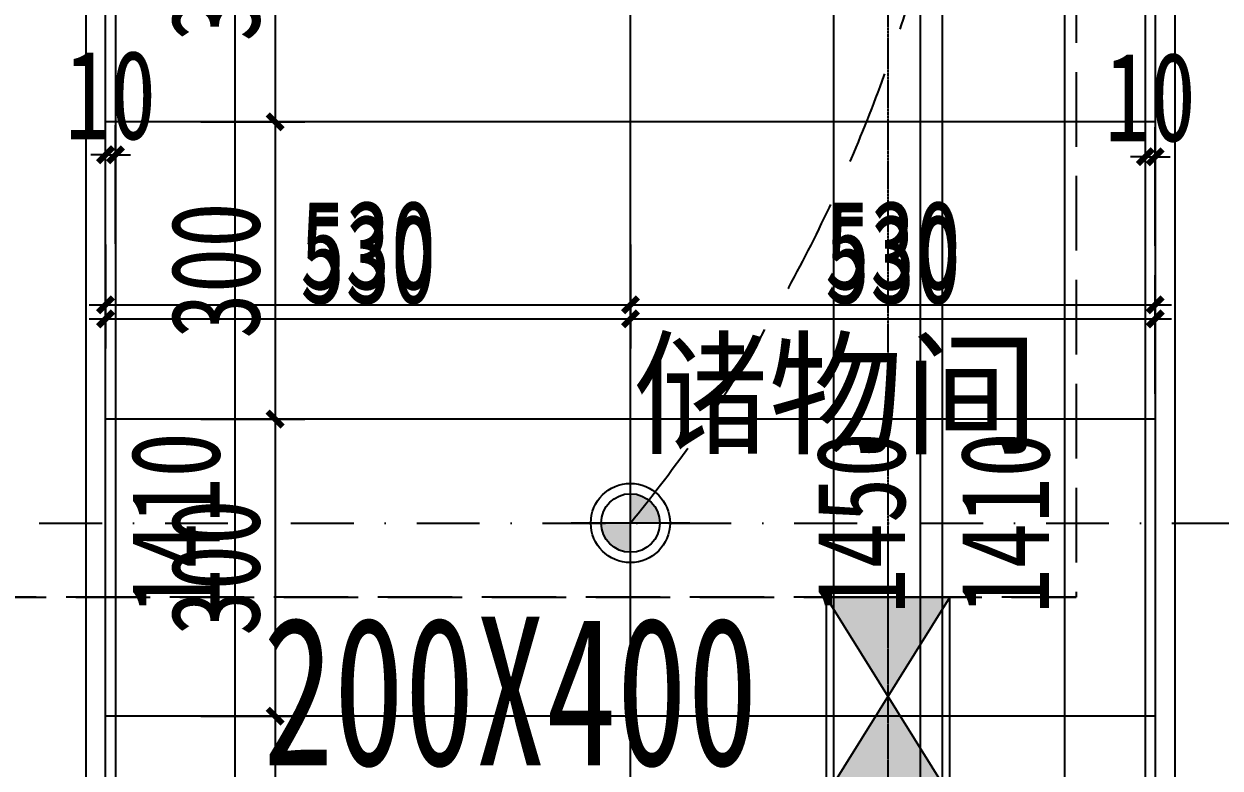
# Model space of a CAD drawing. Header units: millimetres. Extents: x -297 to 39764, y -29258 to 20315.
# Drawn here: x 9315 to 10523, y 9840 to 10591 of the extents above; entities that cross this region are included whole.
import ezdxf

# ---------------------------------------------------------------- set-up
doc = ezdxf.new("R2010")
doc.units = ezdxf.units.MM
for name, pattern in [('DASH', [0.35, 0.25, -0.1]), ('DASHDOT2', [12.7, 6.35, -3.175, 0, -3.175]), ('HIDDEN', [9.525, 6.35, -3.175]), ('T2-F-XF(Z)$0$CENTER2', [1.125, 0.75, -0.125, 0.125, -0.125])]:
    doc.linetypes.add(name, pattern=pattern)
doc.layers.get('Defpoints').update_dxf_attribs({"color": 250})
for name, color, linetype in [('.-P建筑梁位', 4, 'Continuous'), ('.P-墙体尺寸标注', 252, 'Continuous'), ('.p-灯具连线', 6, 'Continuous'), ('.P-装饰轮廓', 180, 'Continuous'), ('.PC-天花尺寸标注', 252, 'Continuous'), ('.PC-天花灯具', 203, 'Continuous'), ('.PC-天花造型', 163, 'Continuous'), ('.PC-灯具尺寸标注', 252, 'Continuous'), ('.PC-综合天花虚线层', 14, 'DASHDOT2'), ('.PF-地面轮廓细线', 75, 'Continuous'), ('.P完成面尺寸', 180, 'Continuous'), ('.ZT-空调.检修口', 52, 'Continuous'), ('A-Wall', 2, 'Continuous'), ('FF-TEXT', 2, 'Continuous'), ('T2-F-XF(Z)$0$M-VT-DUCT-CNTR', 252, 'T2-F-XF(Z)$0$CENTER2'), ('T2-F-XF(Z)$0$M-VT-DUCT-SAD', 90, 'Continuous'), ('T2-F-XF(Z)$0$M-VT-TG-ARCH', 140, 'Continuous'), ('T2-F-XF(Z)$0$M-VT-TG-STRUC', 140, 'Continuous')]:
    doc.layers.add(name, color=color, linetype=linetype)
doc.styles.add('CHINESE', font='')
doc.styles.add('宋体', font='', dxfattribs={"width": 0.7, "height": 5})
doc.styles.add('文字样式', font='', dxfattribs={"width": 0.75})
doc.styles.get('CHINESE').set_extended_font_data('SimSun')
doc.styles.get('宋体').set_extended_font_data('SimSun')
doc.styles.get('文字样式').set_extended_font_data('SimSun')
doc.dimstyles.new('西安1-40（内部尺寸）', dxfattribs={"dimscale": 30, "dimtxt": 3, "dimasz": 0.5, "dimexe": 1, "dimexo": 1, "dimgap": 0.5, "dimtad": 1, "dimdec": 0, "dimrnd": 5, "dimtxsty": '文字样式', "dimblk": 'ARCHTICK', "dimcen": 1, "dimdle": 0.55, "dimclrd": 252, "dimclre": 252, "dimclrt": 30, "dimadec": 0, "dimazin": 0, "dimtfac": 1, "dimtdec": 0, "dimtix": 1, "dimtmove": 2, "dimatfit": 3, "dimfxl": 5, "dimfxlon": 1, "dimarcsym": 0})

# ---------------------------------------------------------------- blocks, each defined once
blk = doc.blocks.new('防眩光射灯')
h = blk.add_hatch(color=256)
h.dxf.hatch_style = 1
h.paths.add_polyline_path([(29.6, 0, 0.414214), (0, 29.6), (0, 0)])
h.paths.add_polyline_path([(0, 0), (-29.6, 0, 0.414214), (0, -29.6)])
for p, q in [((0, 40), (0, -60)), ((-60, 0), (60, 0))]:
    blk.add_line(p, q)
blk.add_lwpolyline([(0, 112, 0, 50, 0), (0, 87.2, 0, 0, 0), (0, 40, 0, 0, 0)], format="xyseb")
blk.add_circle((0, 0), 40)
at = {"color": 250}
blk.add_circle((0, 0), 29.6, dxfattribs=at)
blk = doc.blocks.new('_ArchTick')
at = {"color": 0, "linetype": 'ByBlock', "const_width": 0.4}
blk.add_lwpolyline([(-0.5, -0.5), (0.5, 0.5)], dxfattribs=at)
blk = doc.blocks.new('*D342')
at = {"layer": '.P-墙体尺寸标注', "color": 252, "linetype": 'ByBlock', "lineweight": -2, "transparency": 16777216}
for p, q in [((10220.6, 9346), (10220.6, 10829)), ((10277, 10812.5), (10190.6, 10812.5)), ((10277, 9362.5), (10190.6, 9362.5))]:
    blk.add_line(p, q, dxfattribs=at)
at = {"layer": 'Defpoints', "color": 0, "linetype": 'ByBlock', "transparency": 16777216}
for p in [(10220.6, 10812.5), (10307, 10812.5, 0), (10307, 9362.5, 0)]:
    blk.add_point(p, dxfattribs=at)
at = {"layer": '.P-墙体尺寸标注', "color": 252, "linetype": 'ByBlock', "lineweight": -2, "transparency": 16777216, "xscale": 15, "yscale": 15, "zscale": 15}
for p, rotation in [((10220.6, 10812.5), 90), ((10220.6, 9362.5), 270)]:
    blk.add_blockref('_ArchTick', p, dxfattribs=dict(at, rotation=rotation))
at = {"layer": '.P-墙体尺寸标注', "color": 30, "linetype": 'ByBlock', "transparency": 16777216, "insert": (10160.6, 10087.5), "char_height": 90, "attachment_point": 5, "rotation": 90, "style": '文字样式'}
blk.add_mtext('1450', dxfattribs=at)
blk = doc.blocks.new('*D1107')
at = {"layer": '.PC-天花尺寸标注', "color": 252, "linetype": 'ByBlock', "lineweight": -2, "transparency": 16777216}
for p, q in [((9397.5, 10369.3), (9397.5, 10489.3)), ((9407.5, 10369.3), (9407.5, 10489.3)), ((9397.5, 10459.3), (9382.5, 10459.3)), ((9397.5, 10459.3), (9407.5, 10459.3)), ((9407.5, 10459.3), (9422.5, 10459.3))]:
    blk.add_line(p, q, dxfattribs=at)
at = {"layer": 'Defpoints', "color": 0, "linetype": 'ByBlock', "transparency": 16777216}
for p in [(9407.5, 10459.3), (9397.5, 10012.5, 0), (9407.5, 10012.5, 0)]:
    blk.add_point(p, dxfattribs=at)
at = {"layer": '.PC-天花尺寸标注', "color": 252, "linetype": 'ByBlock', "lineweight": -2, "transparency": 16777216, "xscale": 15, "yscale": 15, "zscale": 15}
blk.add_blockref('_ArchTick', (9397.5, 10459.3), dxfattribs=at)
at = {"layer": '.PC-天花尺寸标注', "color": 252, "linetype": 'ByBlock', "lineweight": -2, "transparency": 16777216, "xscale": 15, "yscale": 15, "zscale": 15, "rotation": 180}
blk.add_blockref('_ArchTick', (9407.5, 10459.3), dxfattribs=at)
at = {"layer": '.PC-天花尺寸标注', "color": 30, "linetype": 'ByBlock', "transparency": 16777216, "insert": (9402.5, 10519.3), "char_height": 90, "attachment_point": 5, "style": '文字样式'}
blk.add_mtext('10', dxfattribs=at)
blk = doc.blocks.new('*D1108')
at = {"layer": '.PC-天花尺寸标注', "color": 252, "linetype": 'ByBlock', "lineweight": -2, "transparency": 16777216}
for p, q in [((10447.5, 10367.3), (10447.5, 10487.3)), ((10457.5, 10367.3), (10457.5, 10487.3)), ((10447.5, 10457.3), (10432.5, 10457.3)), ((10447.5, 10457.3), (10457.5, 10457.3)), ((10457.5, 10457.3), (10472.5, 10457.3))]:
    blk.add_line(p, q, dxfattribs=at)
at = {"layer": 'Defpoints', "color": 0, "linetype": 'ByBlock', "transparency": 16777216}
for p in [(10457.5, 10457.3), (10447.5, 10087.5, 0), (10457.5, 10087.5, 0)]:
    blk.add_point(p, dxfattribs=at)
at = {"layer": '.PC-天花尺寸标注', "color": 252, "linetype": 'ByBlock', "lineweight": -2, "transparency": 16777216, "xscale": 15, "yscale": 15, "zscale": 15}
blk.add_blockref('_ArchTick', (10447.5, 10457.3), dxfattribs=at)
at = {"layer": '.PC-天花尺寸标注', "color": 252, "linetype": 'ByBlock', "lineweight": -2, "transparency": 16777216, "xscale": 15, "yscale": 15, "zscale": 15, "rotation": 180}
blk.add_blockref('_ArchTick', (10457.5, 10457.3), dxfattribs=at)
at = {"layer": '.PC-天花尺寸标注', "color": 30, "linetype": 'ByBlock', "transparency": 16777216, "insert": (10452.5, 10517.3), "char_height": 90, "attachment_point": 5, "style": '文字样式'}
blk.add_mtext('10', dxfattribs=at)
blk = doc.blocks.new('*D1154')
at = {"layer": '.PC-灯具尺寸标注', "color": 252, "linetype": 'ByBlock', "lineweight": -2, "transparency": 16777216}
for p, q in [((9397.5, 10217.8), (9397.5, 10337.8)), ((9927.5, 10217.8), (9927.5, 10337.8)), ((9381, 10307.8), (9944, 10307.8))]:
    blk.add_line(p, q, dxfattribs=at)
at = {"layer": 'Defpoints', "color": 0, "linetype": 'ByBlock', "transparency": 16777216}
for p in [(9927.5, 10307.8), (9397.5, 10087.5, 0), (9927.5, 10087.5, 0)]:
    blk.add_point(p, dxfattribs=at)
at = {"layer": '.PC-灯具尺寸标注', "color": 252, "linetype": 'ByBlock', "lineweight": -2, "transparency": 16777216, "xscale": 15, "yscale": 15, "zscale": 15, "rotation": 180}
blk.add_blockref('_ArchTick', (9397.5, 10307.8), dxfattribs=at)
at = {"layer": '.PC-灯具尺寸标注', "color": 252, "linetype": 'ByBlock', "lineweight": -2, "transparency": 16777216, "xscale": 15, "yscale": 15, "zscale": 15}
blk.add_blockref('_ArchTick', (9927.5, 10307.8), dxfattribs=at)
at = {"layer": '.PC-灯具尺寸标注', "color": 30, "linetype": 'ByBlock', "transparency": 16777216, "insert": (9662.5, 10367.8), "char_height": 90, "attachment_point": 5, "style": '文字样式'}
blk.add_mtext('530', dxfattribs=at)
blk = doc.blocks.new('*D1155')
at = {"layer": '.PC-灯具尺寸标注', "color": 252, "linetype": 'ByBlock', "lineweight": -2, "transparency": 16777216}
for p, q in [((9927.5, 10217.8), (9927.5, 10337.8)), ((10457.5, 10217.8), (10457.5, 10337.8)), ((9911, 10307.8), (10474, 10307.8))]:
    blk.add_line(p, q, dxfattribs=at)
at = {"layer": 'Defpoints', "color": 0, "linetype": 'ByBlock', "transparency": 16777216}
for p in [(10457.5, 10307.8), (10457.5, 10127.5, 0), (9927.5, 10087.5, 0)]:
    blk.add_point(p, dxfattribs=at)
at = {"layer": '.PC-灯具尺寸标注', "color": 252, "linetype": 'ByBlock', "lineweight": -2, "transparency": 16777216, "xscale": 15, "yscale": 15, "zscale": 15, "rotation": 180}
blk.add_blockref('_ArchTick', (9927.5, 10307.8), dxfattribs=at)
at = {"layer": '.PC-灯具尺寸标注', "color": 252, "linetype": 'ByBlock', "lineweight": -2, "transparency": 16777216, "xscale": 15, "yscale": 15, "zscale": 15}
blk.add_blockref('_ArchTick', (10457.5, 10307.8), dxfattribs=at)
at = {"layer": '.PC-灯具尺寸标注', "color": 30, "linetype": 'ByBlock', "transparency": 16777216, "insert": (10192.5, 10367.8), "char_height": 90, "attachment_point": 5, "style": '文字样式'}
blk.add_mtext('530', dxfattribs=at)
blk = doc.blocks.new('*D1270')
at = {"layer": '.P完成面尺寸', "color": 252, "linetype": 'ByBlock', "lineweight": -2, "transparency": 16777216}
for p, q in [((9247.5, 9979.8), (9247.5, 10084.8)), ((9277.5, 9979.8), (9277.5, 10084.8)), ((9247.5, 10054.8), (9232.5, 10054.8)), ((9277.5, 10054.8), (9247.5, 10054.8)), ((9277.5, 10054.8), (9292.5, 10054.8))]:
    blk.add_line(p, q, dxfattribs=at)
at = {"layer": 'Defpoints', "color": 0, "linetype": 'ByBlock', "transparency": 16777216}
for p in [(9247.5, 10054.8), (9247.5, 9942.5, 0), (9277.5, 9912.5, 0)]:
    blk.add_point(p, dxfattribs=at)
at = {"layer": '.P完成面尺寸', "color": 252, "linetype": 'ByBlock', "lineweight": -2, "transparency": 16777216, "xscale": 15, "yscale": 15, "zscale": 15}
blk.add_blockref('_ArchTick', (9247.5, 10054.8), dxfattribs=at)
at = {"layer": '.P完成面尺寸', "color": 252, "linetype": 'ByBlock', "lineweight": -2, "transparency": 16777216, "xscale": 15, "yscale": 15, "zscale": 15, "rotation": 180}
blk.add_blockref('_ArchTick', (9277.5, 10054.8), dxfattribs=at)
at = {"layer": '.P完成面尺寸', "color": 30, "linetype": 'ByBlock', "transparency": 16777216, "insert": (9262.5, 10114.8), "char_height": 90, "attachment_point": 5, "style": '文字样式'}
blk.add_mtext('30', dxfattribs=at)
blk = doc.blocks.new('*D1283')
at = {"layer": '.P完成面尺寸', "color": 252, "linetype": 'ByBlock', "lineweight": -2, "transparency": 16777216}
for p, q in [((9528.3, 9366), (9528.3, 10809)), ((9453.3, 10792.5), (9558.3, 10792.5)), ((9453.3, 9382.5), (9558.3, 9382.5))]:
    blk.add_line(p, q, dxfattribs=at)
at = {"layer": 'Defpoints', "color": 0, "linetype": 'ByBlock', "transparency": 16777216}
for p in [(9397.5, 10792.5, 0), (9528.3, 10792.5), (9397.5, 9382.5, 0)]:
    blk.add_point(p, dxfattribs=at)
at = {"layer": '.P完成面尺寸', "color": 252, "linetype": 'ByBlock', "lineweight": -2, "transparency": 16777216, "xscale": 15, "yscale": 15, "zscale": 15}
for p, rotation in [((9528.3, 10792.5), 90), ((9528.3, 9382.5), 270)]:
    blk.add_blockref('_ArchTick', p, dxfattribs=dict(at, rotation=rotation))
at = {"layer": '.P完成面尺寸', "color": 30, "linetype": 'ByBlock', "transparency": 16777216, "insert": (9468.3, 10087.5), "char_height": 90, "attachment_point": 5, "rotation": 90, "style": '文字样式'}
blk.add_mtext('1410', dxfattribs=at)
blk = doc.blocks.new('*D1289')
at = {"layer": '.P完成面尺寸', "color": 252, "linetype": 'ByBlock', "lineweight": -2, "transparency": 16777216}
for p, q in [((10366.1, 9366), (10366.1, 10809)), ((10427.5, 10792.5), (10336.1, 10792.5)), ((10427.5, 9382.5), (10336.1, 9382.5))]:
    blk.add_line(p, q, dxfattribs=at)
at = {"layer": 'Defpoints', "color": 0, "linetype": 'ByBlock', "transparency": 16777216}
for p in [(10366.1, 10792.5), (10457.5, 10792.5, 0), (10457.5, 9382.5, 0)]:
    blk.add_point(p, dxfattribs=at)
at = {"layer": '.P完成面尺寸', "color": 252, "linetype": 'ByBlock', "lineweight": -2, "transparency": 16777216, "xscale": 15, "yscale": 15, "zscale": 15}
for p, rotation in [((10366.1, 10792.5), 90), ((10366.1, 9382.5), 270)]:
    blk.add_blockref('_ArchTick', p, dxfattribs=dict(at, rotation=rotation))
at = {"layer": '.P完成面尺寸', "color": 30, "linetype": 'ByBlock', "transparency": 16777216, "insert": (10306.1, 10087.5), "char_height": 90, "attachment_point": 5, "rotation": 90, "style": '文字样式'}
blk.add_mtext('1410', dxfattribs=at)
blk = doc.blocks.new('*D1461')
at = {"layer": '.PF-地面轮廓细线', "color": 252, "linetype": 'ByBlock', "lineweight": -2, "transparency": 16777216}
for p, q in [((9568.7, 10809), (9568.7, 10476)), ((9493.7, 10792.5), (9598.7, 10792.5)), ((9493.7, 10492.5), (9598.7, 10492.5))]:
    blk.add_line(p, q, dxfattribs=at)
at = {"layer": 'Defpoints', "color": 0, "linetype": 'ByBlock', "transparency": 16777216}
for p in [(9448.9, 10792.5, 0), (9448.9, 10492.5, 0), (9568.7, 10492.5)]:
    blk.add_point(p, dxfattribs=at)
at = {"layer": '.PF-地面轮廓细线', "color": 252, "linetype": 'ByBlock', "lineweight": -2, "transparency": 16777216, "xscale": 15, "yscale": 15, "zscale": 15}
for p, rotation in [((9568.7, 10792.5), 90), ((9568.7, 10492.5), 270)]:
    blk.add_blockref('_ArchTick', p, dxfattribs=dict(at, rotation=rotation))
at = {"layer": '.PF-地面轮廓细线', "color": 30, "linetype": 'ByBlock', "transparency": 16777216, "insert": (9508.7, 10642.5), "char_height": 90, "attachment_point": 5, "rotation": 90, "style": '文字样式'}
blk.add_mtext('300', dxfattribs=at)
blk = doc.blocks.new('*D1462')
at = {"layer": '.PF-地面轮廓细线', "color": 252, "linetype": 'ByBlock', "lineweight": -2, "transparency": 16777216}
for p, q in [((9568.7, 10509), (9568.7, 10176)), ((9493.7, 10492.5), (9598.7, 10492.5)), ((9493.7, 10192.5), (9598.7, 10192.5))]:
    blk.add_line(p, q, dxfattribs=at)
at = {"layer": 'Defpoints', "color": 0, "linetype": 'ByBlock', "transparency": 16777216}
for p in [(9448.9, 10492.5, 0), (9397.5, 10192.5, 0), (9568.7, 10192.5)]:
    blk.add_point(p, dxfattribs=at)
at = {"layer": '.PF-地面轮廓细线', "color": 252, "linetype": 'ByBlock', "lineweight": -2, "transparency": 16777216, "xscale": 15, "yscale": 15, "zscale": 15}
for p, rotation in [((9568.7, 10492.5), 90), ((9568.7, 10192.5), 270)]:
    blk.add_blockref('_ArchTick', p, dxfattribs=dict(at, rotation=rotation))
at = {"layer": '.PF-地面轮廓细线', "color": 30, "linetype": 'ByBlock', "transparency": 16777216, "insert": (9508.7, 10342.5), "char_height": 90, "attachment_point": 5, "rotation": 90, "style": '文字样式'}
blk.add_mtext('300', dxfattribs=at)
blk = doc.blocks.new('*D1464')
at = {"layer": '.PF-地面轮廓细线', "color": 252, "linetype": 'ByBlock', "lineweight": -2, "transparency": 16777216}
for p, q in [((9397.5, 10368.6), (9397.5, 10263.6)), ((9927.5, 10368.6), (9927.5, 10263.6)), ((9381, 10293.6), (9944, 10293.6))]:
    blk.add_line(p, q, dxfattribs=at)
at = {"layer": 'Defpoints', "color": 0, "linetype": 'ByBlock', "transparency": 16777216}
for p in [(9397.5, 10427.5, 0), (9927.5, 10427.5, 0), (9927.5, 10293.6)]:
    blk.add_point(p, dxfattribs=at)
at = {"layer": '.PF-地面轮廓细线', "color": 252, "linetype": 'ByBlock', "lineweight": -2, "transparency": 16777216, "xscale": 15, "yscale": 15, "zscale": 15, "rotation": 180}
blk.add_blockref('_ArchTick', (9397.5, 10293.6), dxfattribs=at)
at = {"layer": '.PF-地面轮廓细线', "color": 252, "linetype": 'ByBlock', "lineweight": -2, "transparency": 16777216, "xscale": 15, "yscale": 15, "zscale": 15}
blk.add_blockref('_ArchTick', (9927.5, 10293.6), dxfattribs=at)
at = {"layer": '.PF-地面轮廓细线', "color": 30, "linetype": 'ByBlock', "transparency": 16777216, "insert": (9662.5, 10353.6), "char_height": 90, "attachment_point": 5, "style": '文字样式'}
blk.add_mtext('530', dxfattribs=at)
blk = doc.blocks.new('*D1465')
at = {"layer": '.PF-地面轮廓细线', "color": 252, "linetype": 'ByBlock', "lineweight": -2, "transparency": 16777216}
for p, q in [((9927.5, 10368.6), (9927.5, 10263.6)), ((10457.5, 10368.6), (10457.5, 10263.6)), ((9911, 10293.6), (10474, 10293.6))]:
    blk.add_line(p, q, dxfattribs=at)
at = {"layer": 'Defpoints', "color": 0, "linetype": 'ByBlock', "transparency": 16777216}
for p in [(10457.5, 10492.5, 0), (9927.5, 10427.5, 0), (10457.5, 10293.6)]:
    blk.add_point(p, dxfattribs=at)
at = {"layer": '.PF-地面轮廓细线', "color": 252, "linetype": 'ByBlock', "lineweight": -2, "transparency": 16777216, "xscale": 15, "yscale": 15, "zscale": 15, "rotation": 180}
blk.add_blockref('_ArchTick', (9927.5, 10293.6), dxfattribs=at)
at = {"layer": '.PF-地面轮廓细线', "color": 252, "linetype": 'ByBlock', "lineweight": -2, "transparency": 16777216, "xscale": 15, "yscale": 15, "zscale": 15}
blk.add_blockref('_ArchTick', (10457.5, 10293.6), dxfattribs=at)
at = {"layer": '.PF-地面轮廓细线', "color": 30, "linetype": 'ByBlock', "transparency": 16777216, "insert": (10192.5, 10353.6), "char_height": 90, "attachment_point": 5, "style": '文字样式'}
blk.add_mtext('530', dxfattribs=at)
blk = doc.blocks.new('*D1499')
at = {"layer": '.PF-地面轮廓细线', "color": 252, "linetype": 'ByBlock', "lineweight": -2, "transparency": 16777216}
for p, q in [((9568.7, 10209), (9568.7, 9876)), ((9493.7, 10192.5), (9598.7, 10192.5)), ((9493.7, 9892.5), (9598.7, 9892.5))]:
    blk.add_line(p, q, dxfattribs=at)
at = {"layer": 'Defpoints', "color": 0, "linetype": 'ByBlock', "transparency": 16777216}
for p in [(9457.1, 10192.5, 0), (9457.1, 9892.5, 0), (9568.7, 9892.5)]:
    blk.add_point(p, dxfattribs=at)
at = {"layer": '.PF-地面轮廓细线', "color": 252, "linetype": 'ByBlock', "lineweight": -2, "transparency": 16777216, "xscale": 15, "yscale": 15, "zscale": 15}
for p, rotation in [((9568.7, 10192.5), 90), ((9568.7, 9892.5), 270)]:
    blk.add_blockref('_ArchTick', p, dxfattribs=dict(at, rotation=rotation))
at = {"layer": '.PF-地面轮廓细线', "color": 30, "linetype": 'ByBlock', "transparency": 16777216, "insert": (9508.7, 10042.5), "char_height": 90, "attachment_point": 5, "rotation": 90, "style": '文字样式'}
blk.add_mtext('300', dxfattribs=at)
blk = doc.blocks.new('*D1500')
at = {"layer": '.PF-地面轮廓细线', "color": 252, "linetype": 'ByBlock', "lineweight": -2, "transparency": 16777216}
for p, q in [((9568.7, 9909), (9568.7, 9576)), ((9493.7, 9892.5), (9598.7, 9892.5)), ((9493.7, 9592.5), (9598.7, 9592.5))]:
    blk.add_line(p, q, dxfattribs=at)
at = {"layer": 'Defpoints', "color": 0, "linetype": 'ByBlock', "transparency": 16777216}
for p in [(9457.1, 9892.5, 0), (9463.7, 9592.5), (9568.7, 9592.5)]:
    blk.add_point(p, dxfattribs=at)
at = {"layer": '.PF-地面轮廓细线', "color": 252, "linetype": 'ByBlock', "lineweight": -2, "transparency": 16777216, "xscale": 15, "yscale": 15, "zscale": 15}
for p, rotation in [((9568.7, 9892.5), 90), ((9568.7, 9592.5), 270)]:
    blk.add_blockref('_ArchTick', p, dxfattribs=dict(at, rotation=rotation))
at = {"layer": '.PF-地面轮廓细线', "color": 30, "linetype": 'ByBlock', "transparency": 16777216, "insert": (9508.7, 9742.5), "char_height": 90, "attachment_point": 5, "rotation": 90, "style": '文字样式'}
blk.add_mtext('300', dxfattribs=at)
blk = doc.blocks.new('海龍01290000')
at = {"layer": 'T2-F-XF(Z)$0$M-VT-TG-STRUC'}
h = blk.add_hatch(color=250, dxfattribs=at)
h.dxf.hatch_style = 1
h.paths.add_polyline_path([(-3081.5, -6026.1), (-3206.5, -5826.1), (-3081.5, -5826.1), (-3206.5, -6026.1)])
at = {"layer": 'T2-F-XF(Z)$0$M-VT-DUCT-CNTR', "color": 250}
blk.add_line((-3144, -7134.6, 0), (-3144, -3875.7, 0), dxfattribs=at)
at = {"layer": 'T2-F-XF(Z)$0$M-VT-DUCT-SAD', "color": 250}
for p, q in [((-3199, -3875.7, 0), (-3199, -7134.6, 0)), ((-3089, -7134.6, 0), (-3089, -3875.7, 0))]:
    blk.add_line(p, q, dxfattribs=at)
at = {"layer": 'T2-F-XF(Z)$0$M-VT-TG-ARCH', "color": 250, "linetype": 'T2-F-XF(Z)$0$CENTER2', "ltscale": 0.1}
blk.add_line((-3144, -6076.1, 0), (-3144, -5776.1, 0), dxfattribs=at)
at = {"layer": 'T2-F-XF(Z)$0$M-VT-TG-STRUC', "color": 250, "elevation": 0}
blk.add_lwpolyline([(-3081.5, -6026.1), (-3081.5, -5826.1), (-3206.5, -5826.1), (-3206.5, -6026.1)], close=True, dxfattribs=at)
blk.add_lwpolyline([(-3081.5, -6026.1), (-3206.5, -5826.1), (-3081.5, -5826.1), (-3206.5, -6026.1), (-3081.5, -6026.1)], dxfattribs=at)

msp = doc.modelspace()

# ---------------------------------------------------------------- linework, layer by layer
at = {"layer": '.-P建筑梁位', "color": 4, "linetype": 'DASH', "ltscale": 300}
for p in [(10377.5, 12012.5, 0), (7477.5, 10012.5, 0)]:
    msp.add_line(p, (10377.5, 10012.5, 0), dxfattribs=at)
at = {"layer": '.-P建筑梁位', "color": 4, "linetype": 'DASH', "ltscale": 300, "elevation": 0}
msp.add_lwpolyline([(7477.5, 12012.9), (10377.5, 12012.9), (10377.5, 10012.5), (7477.5, 10012.5)], close=True, dxfattribs=at)
at = {"layer": '.p-灯具连线', "color": 6, "linetype": 'HIDDEN', "ltscale": 15, "elevation": 0}
msp.add_lwpolyline([(10201.1, 11545.7, -0.254704), (9927.5, 10087.5, 7.495076)], format="xyb", dxfattribs=at)
at = {"layer": '.P-装饰轮廓'}
for p, q in [((9397.5, 9382.5, 0), (9397.5, 10792.5, 0)), ((10457.5, 10792.5, 0), (10457.5, 9462.5, 0))]:
    msp.add_line(p, q, dxfattribs=at)
at = {"layer": '.PC-天花造型', "elevation": 0}
msp.add_lwpolyline([(9407.5, 9392.5), (10447.5, 9392.5), (10447.5, 10782.5), (9407.5, 10782.5)], close=True, dxfattribs=at)
at = {"layer": '.PC-综合天花虚线层', "linetype": 'DASHDOT2', "ltscale": 10}
for p, q in [((9927.5, 9298.5, 0), (9927.5, 10614.5, 0)), ((9330.4, 10087.5, 0), (10533.2, 10087.5, 0))]:
    msp.add_line(p, q, dxfattribs=at)
at = {"layer": '.PF-地面轮廓细线', "color": 250, "linetype": 'ByBlock'}
for p, q in [((9927.5, 9382.5, 0), (9927.5, 10792.5, 0)), ((10457.5, 10492.5, 0), (9397.5, 10492.5, 0)), ((10457.5, 10192.5, 0), (9397.5, 10192.5, 0)), ((10457.5, 9892.5, 0), (9397.5, 9892.5, 0))]:
    msp.add_line(p, q, dxfattribs=at)
at = {"layer": 'A-Wall', "color": 7, "elevation": 0}
for points in [[(9277.5, 9912.5), (9277.5, 11062.5), (9377.5, 11062.5), (9377.5, 9362.5)], [(10477.5, 9462.5), (10477.5, 10812.5)]]:
    msp.add_lwpolyline(points, dxfattribs=at)

# ---------------------------------------------------------------- block references
at = {"layer": '.PC-天花灯具', "rotation": 180.0000000322464}
msp.add_blockref('防眩光射灯', (9927.5, 10087.5, 0), dxfattribs=at)
at = {"layer": '.ZT-空调.检修口'}
msp.add_blockref('海龍01290000', (13331.7, 15838.6, 0), dxfattribs=at)

# ---------------------------------------------------------------- texts
at = {"layer": '.-P建筑梁位', "color": 250, "linetype": 'DASH', "ltscale": 300, "style": '宋体', "width": 0.7}
msp.add_text('200X400', height=150, dxfattribs=at).set_placement((9556.3, 9842.8, 0))
at = {"layer": 'FF-TEXT', "color": 53, "style": 'CHINESE'}
msp.add_text('储物间', height=100, dxfattribs=at).set_placement((9930.6, 10167.6, 0))

# ---------------------------------------------------------------- dimensions: what is measured, and where the dimension line sits
at = {"layer": '.P-墙体尺寸标注', "color": 1, "linetype": 'ByBlock'}
dim = msp.add_linear_dim(base=(10220.6, 10812.5), p1=(10307, 9362.5, 0), p2=(10307, 10812.5, 0), angle=90, dimstyle='西安1-40（内部尺寸）', override={"dimfxl": 3}, dxfattribs=at)
dim.commit()
dim.dimension.update_dxf_attribs({"geometry": '*D342', "text_midpoint": (10160.6, 10087.5)})
at = {"layer": '.PC-天花尺寸标注', "color": 1, "linetype": 'ByBlock'}
for base, p1, p2, picture, middle in [((9407.5, 10459.3), (9397.5, 10012.5, 0), (9407.5, 10012.5, 0), '*D1107', (9402.5, 10519.3)), ((10457.5, 10457.3), (10447.5, 10087.5, 0), (10457.5, 10087.5, 0), '*D1108', (10452.5, 10517.3))]:
    dim = msp.add_linear_dim(base=base, p1=p1, p2=p2, dimstyle='西安1-40（内部尺寸）', override={"dimfxl": 3}, dxfattribs=at)
    dim.commit()
    dim.dimension.update_dxf_attribs({"geometry": picture, "text_midpoint": middle})
at = {"layer": '.PC-灯具尺寸标注', "color": 1, "linetype": 'ByBlock'}
for base, p1, p2, picture, middle in [((9927.5, 10307.8), (9397.5, 10087.5, 0), (9927.5, 10087.5, 0), '*D1154', (9662.5, 10367.8)), ((10457.5, 10307.8), (9927.5, 10087.5, 0), (10457.5, 10127.5, 0), '*D1155', (10192.5, 10367.8))]:
    dim = msp.add_linear_dim(base=base, p1=p1, p2=p2, dimstyle='西安1-40（内部尺寸）', override={"dimfxl": 3}, dxfattribs=at)
    dim.commit()
    dim.dimension.update_dxf_attribs({"geometry": picture, "text_midpoint": middle})
at = {"layer": '.PF-地面轮廓细线', "color": 1, "linetype": 'ByBlock'}
for base, p1, p2, picture, middle in [((9568.7, 10492.5), (9448.9, 10792.5, 0), (9448.9, 10492.5, 0), '*D1461', (9508.7, 10642.5)), ((9568.7, 10192.5), (9448.9, 10492.5, 0), (9397.5, 10192.5, 0), '*D1462', (9508.7, 10342.5)), ((9568.7, 9892.5), (9457.1, 10192.5, 0), (9457.1, 9892.5, 0), '*D1499', (9508.7, 10042.5)), ((9568.7, 9592.5), (9457.1, 9892.5, 0), (9463.7, 9592.5), '*D1500', (9508.7, 9742.5))]:
    dim = msp.add_linear_dim(base=base, p1=p1, p2=p2, angle=90, dimstyle='西安1-40（内部尺寸）', override={"dimfxl": 2.5}, dxfattribs=at)
    dim.commit()
    dim.dimension.update_dxf_attribs({"geometry": picture, "text_midpoint": middle})
for base, p1, p2, picture, middle in [((10457.5, 10293.6), (9927.5, 10427.5, 0), (10457.5, 10492.5, 0), '*D1465', (10192.5, 10353.6)), ((9927.5, 10293.6), (9397.5, 10427.5, 0), (9927.5, 10427.5, 0), '*D1464', (9662.5, 10353.6))]:
    dim = msp.add_linear_dim(base=base, p1=p1, p2=p2, dimstyle='西安1-40（内部尺寸）', override={"dimfxl": 2.5}, dxfattribs=at)
    dim.commit()
    dim.dimension.update_dxf_attribs({"geometry": picture, "text_midpoint": middle})
at = {"layer": '.P完成面尺寸', "color": 1, "linetype": 'ByBlock'}
for base, p1, p2, picture, middle in [((9528.3, 10792.5), (9397.5, 9382.5, 0), (9397.5, 10792.5, 0), '*D1283', (9468.3, 10087.5)), ((10366.1, 10792.5), (10457.5, 9382.5, 0), (10457.5, 10792.5, 0), '*D1289', (10306.1, 10087.5))]:
    dim = msp.add_linear_dim(base=base, p1=p1, p2=p2, angle=90, dimstyle='西安1-40（内部尺寸）', override={"dimfxl": 2.5}, dxfattribs=at)
    dim.commit()
    dim.dimension.update_dxf_attribs({"geometry": picture, "text_midpoint": middle})
dim = msp.add_linear_dim(base=(9247.5, 10054.8), p1=(9277.5, 9912.5, 0), p2=(9247.5, 9942.5, 0), dimstyle='西安1-40（内部尺寸）', override={"dimfxl": 2.5}, dxfattribs=at)
dim.commit()
dim.dimension.update_dxf_attribs({"geometry": '*D1270', "text_midpoint": (9262.5, 10114.8)})

doc.saveas('drawing.dxf')
